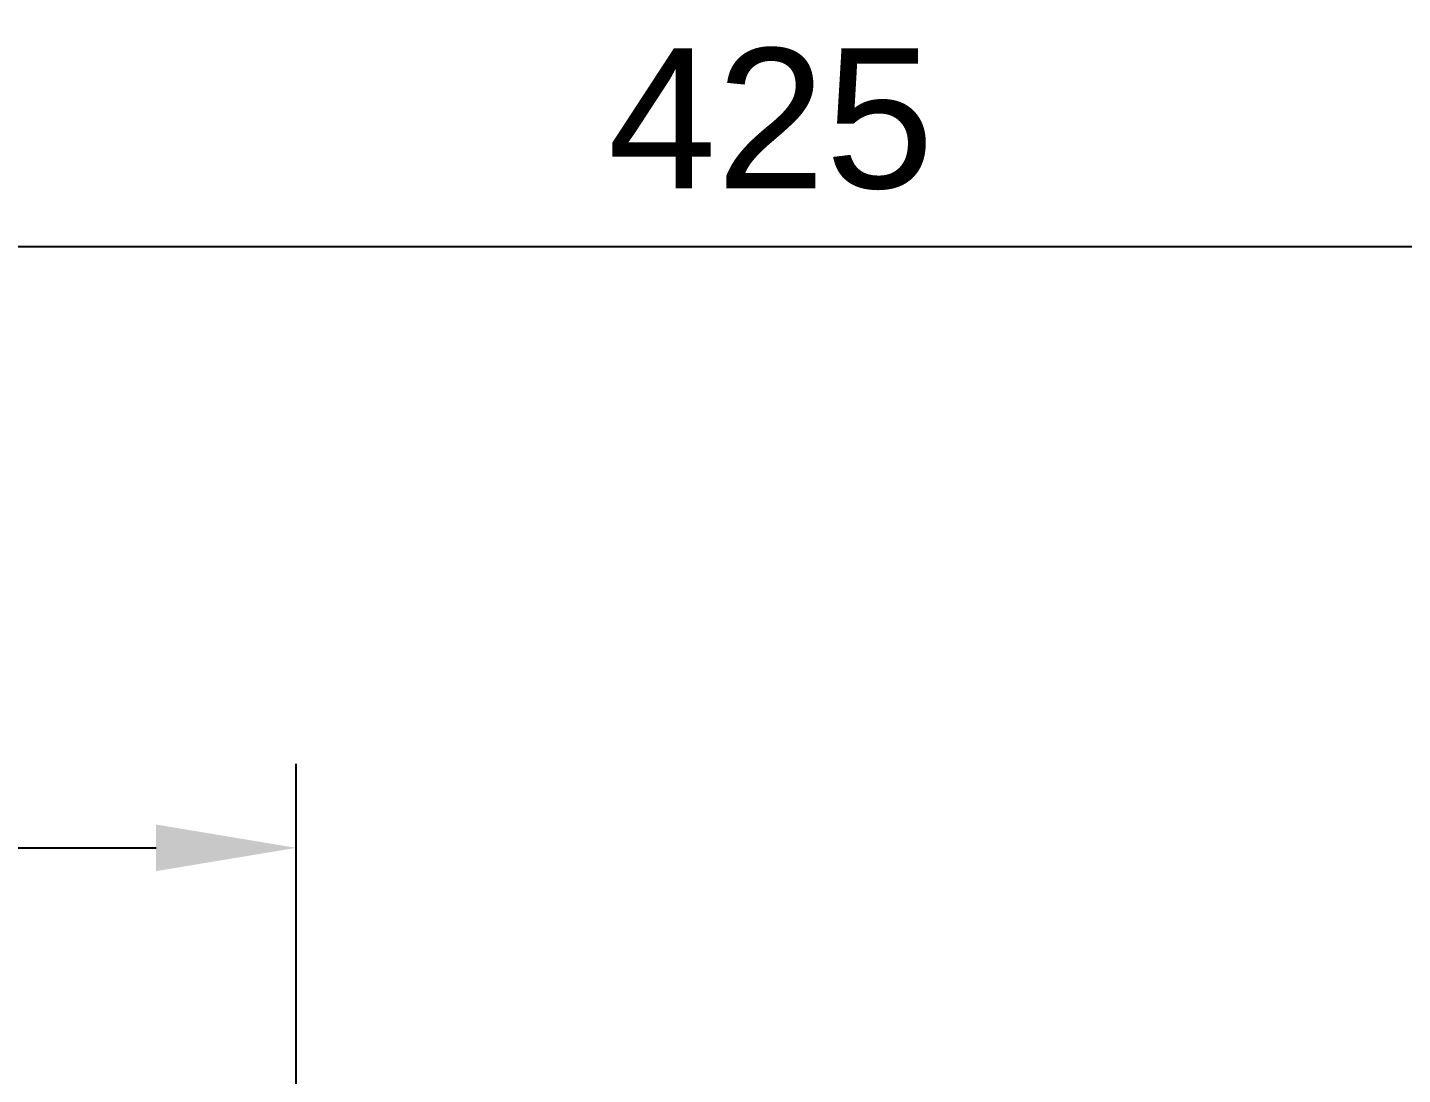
# Model space of a CAD drawing. Header units: millimetres. Extents: x 0 to 420, y 0 to 297.
# Drawn here: x 238.36 to 272.75, y 225.95 to 252.15 of the extents above; entities that cross this region are included whole.
import ezdxf

# ---------------------------------------------------------------- set-up
doc = ezdxf.new("R2010")
doc.units = ezdxf.units.MM
doc.header["$LTSCALE"] = 0.75
doc.layers.add('FD_Dimensions', color=7, linetype='Continuous', lineweight=25)
doc.styles.get("Standard").update_dxf_attribs({"font": 'arial.ttf'})
doc.dimstyles.new('Dim-ISO-25', dxfattribs={"dimtxt": 3.5, "dimasz": 3.5, "dimexe": 2.1, "dimexo": 2.1, "dimgap": 1.4, "dimtad": 1, "dimzin": 12, "dimdsep": 46, "dimtxsty": 'Standard', "dimcen": 0, "dimazin": 3, "dimtp": 0.1, "dimtm": 0.1, "dimtfac": 0.714286, "dimtmove": 0, "dimatfit": 3, "dimfxl": 1, "dimtzin": 12, "dimarcsym": 0})

# ---------------------------------------------------------------- blocks, each defined once
blk = doc.blocks.new('*D56')
at = {"layer": 'Defpoints', "color": 0, "transparency": 16777216}
for p in [(310.078125, 246.667739), (310.078125, 218.777114), (203.828125, 216.61205)]:
    blk.add_point(p, dxfattribs=at)
at = {"layer": 'FD_Dimensions', "color": 0, "lineweight": -2, "transparency": 16777216}
for p, q in [((203.828125, 218.71205), (203.828125, 248.767739)), ((310.078125, 220.877114), (310.078125, 248.767739)), ((207.328125, 246.667739), (306.578125, 246.667739))]:
    blk.add_line(p, q, dxfattribs=at)
at = {"layer": 'FD_Dimensions', "color": 0, "transparency": 16777216}
for points in [[(207.328125, 247.251072), (207.328125, 246.084405), (203.828125, 246.667739)], [(306.578125, 247.251072), (306.578125, 246.084405), (310.078125, 246.667739)]]:
    blk.add_solid(points, dxfattribs=at)
at = {"layer": 'FD_Dimensions', "color": 0, "transparency": 16777216, "insert": (256.953125, 249.854744), "char_height": 3.5, "attachment_point": 5}
blk.add_mtext('425', dxfattribs=at)
blk = doc.blocks.new('*D63')
at = {"layer": 'Defpoints', "color": 0, "transparency": 16777216}
for p in [(245.078125, 231.620864), (245.078125, 221.777114), (203.828125, 216.61205)]:
    blk.add_point(p, dxfattribs=at)
at = {"layer": 'FD_Dimensions', "color": 0, "lineweight": -2, "transparency": 16777216}
for p, q in [((203.828125, 218.71205), (203.828125, 233.720864)), ((245.078125, 223.877114), (245.078125, 233.720864)), ((207.328125, 231.620864), (241.578125, 231.620864))]:
    blk.add_line(p, q, dxfattribs=at)
at = {"layer": 'FD_Dimensions', "color": 0, "transparency": 16777216}
for points in [[(207.328125, 232.204197), (207.328125, 231.03753), (203.828125, 231.620864)], [(241.578125, 232.204197), (241.578125, 231.03753), (245.078125, 231.620864)]]:
    blk.add_solid(points, dxfattribs=at)
at = {"layer": 'FD_Dimensions', "color": 0, "transparency": 16777216, "insert": (224.453125, 234.807869), "char_height": 3.5, "attachment_point": 5}
blk.add_mtext('165', dxfattribs=at)

msp = doc.modelspace()

# ---------------------------------------------------------------- dimensions: what is measured, and where the dimension line sits
at = {"layer": 'FD_Dimensions'}
for base, p2, picture, middle in [((310.0781, 246.6677), (310.0781, 218.7771), '*D56', (256.9531, 249.8547)), ((245.0781, 231.6209), (245.0781, 221.7771), '*D63', (224.4531, 234.8079))]:
    dim = msp.add_linear_dim(base=base, p1=(203.8281, 216.6121), p2=p2, dimstyle='Dim-ISO-25', override={"dimlfac": 4}, dxfattribs=at)
    dim.commit()
    dim.dimension.update_dxf_attribs({"geometry": picture, "text_midpoint": middle})

doc.saveas('drawing.dxf')
